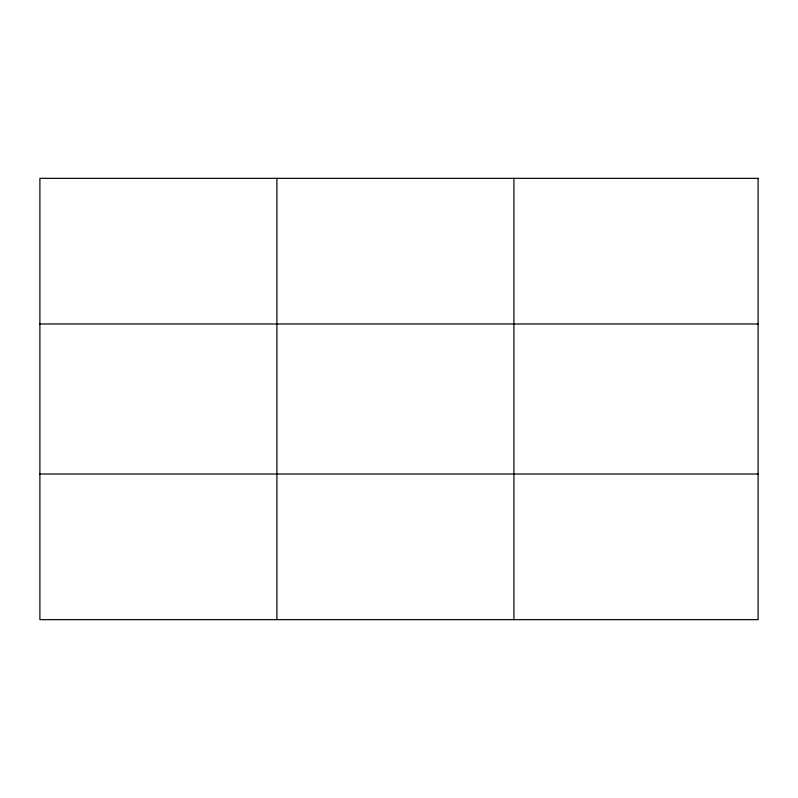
<?xml version="1.0" encoding="UTF-8"?>
<svg xmlns="http://www.w3.org/2000/svg" width="798" height="798" viewBox="0 0 798 798"><rect width="100%" height="100%" fill="white"/><g stroke="black" fill="none" stroke-linecap="round" stroke-linejoin="round"><path stroke-width="1.2" d="M276.906 178.343L276.906 619.657M513.912 178.343L513.912 619.657M39.9 323.978L758.1 323.978M39.9 474.022L758.1 474.022M758.1 178.343L758.1 619.657L39.9 619.657L39.9 178.343L758.1 178.343"/></g></svg>
